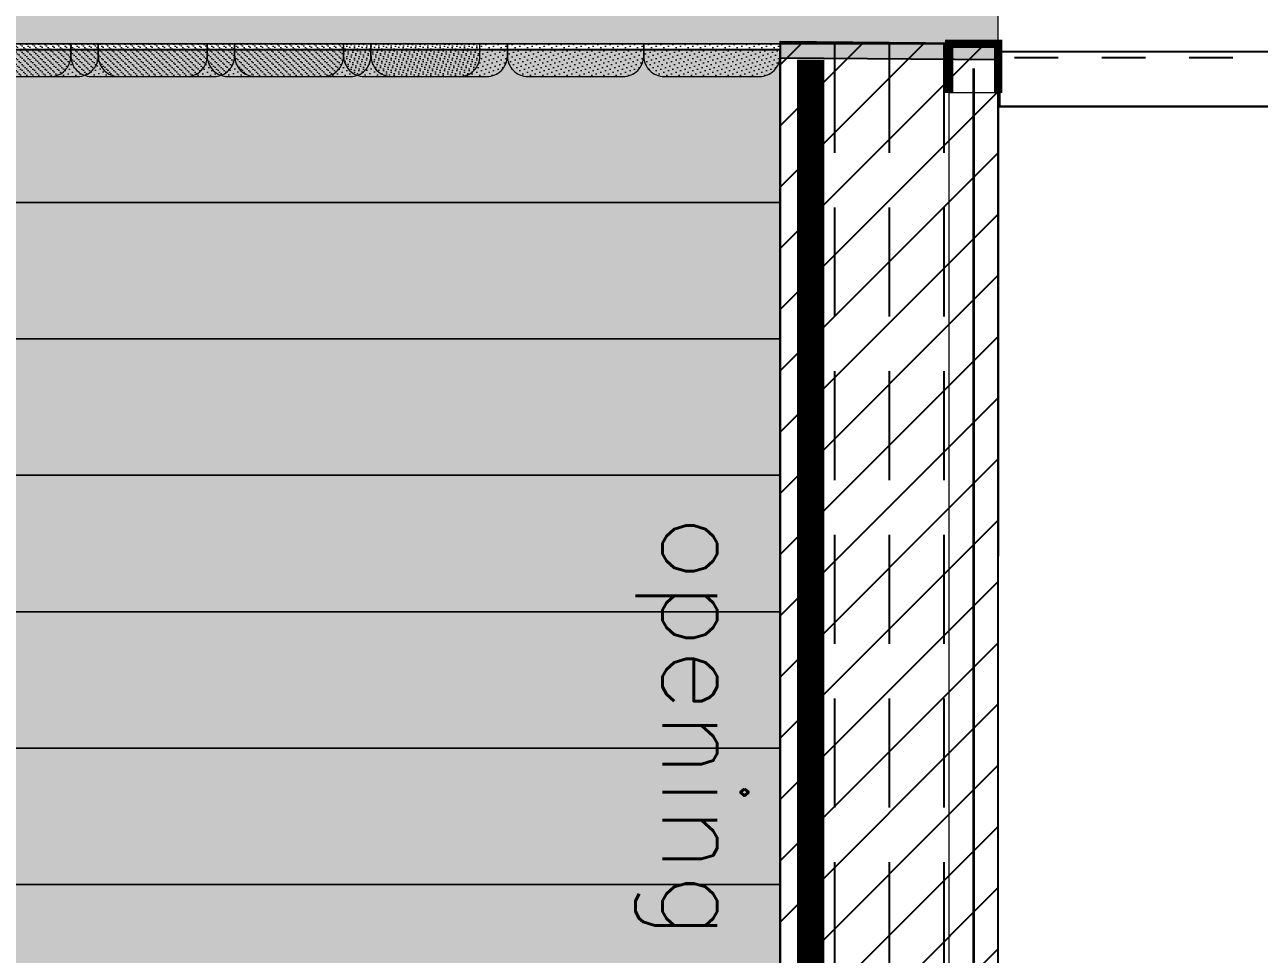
# Model space of a CAD drawing. Header units: millimetres. Extents: x 6676 to 14342, y 3639 to 5293.
# Drawn here: x 7437.71 to 7482.98, y 4867.6 to 4901.68 of the extents above; entities that cross this region are included whole.
import ezdxf

# ---------------------------------------------------------------- set-up
doc = ezdxf.new("R2010")
doc.units = ezdxf.units.MM
for name, pattern in [('C2_105$0$HD', [0.3, 0.2, -0.1]), ('DASHED', [19.05, 12.7, -6.35]), ('HIDDEN', [0.16, 0.08, -0.08]), ('LÍNEAS_OCULTAS', [9.525, 6.35, -3.175])]:
    doc.linetypes.add(name, pattern=pattern)
doc.layers.get('DEFPOINTS').update_dxf_attribs({"color": 254})
doc.layers.add('1 - bed panels', color=170, linetype='Continuous', lineweight=9)
doc.layers.add('1 - plaster', color=1, linetype='Continuous', lineweight=9)
for name, color, linetype in [('A-Ceiling Color Navy', 156, 'DASHED'), ('A-dim-work', 8, 'Continuous'), ('A-FURN', 8, 'Continuous'), ('A-VIEW-20', 1, 'Continuous'), ('INST - Hidden Light', 30, 'LÍNEAS_OCULTAS')]:
    doc.layers.add(name, color=color, linetype=linetype)
doc.styles.add('ENGLISH', font='romans.shx', dxfattribs={"height": 2})
doc.styles.add('hebtovna', font='hebtovna', dxfattribs={"width": 0.7})
doc.dimstyles.new('Copy of gl-D10', dxfattribs={"dimtxt": 2, "dimasz": 1, "dimexe": 1, "dimexo": 1, "dimgap": 1, "dimtad": 0, "dimdec": 1, "dimzin": 0, "dimdsep": 46, "dimtxsty": 'hebtovna', "dimblk": 'OBLIQUE', "dimblk1": 'OBLIQUE', "dimblk2": 'OBLIQUE', "dimcen": 0, "dimdle": 0.5, "dimclrd": 256, "dimclre": 256, "dimclrt": 256, "dimadec": 0, "dimazin": 0, "dimtfac": 0.05, "dimtdec": 1, "dimtix": 1, "dimtmove": 2, "dimatfit": 0, "dimfxl": 1, "dimfxlon": 1, "dimtvp": 0.75, "dimtolj": 1, "dimtzin": 0, "dimarcsym": 0})
pattern_1 = [(315, (6809.11257, 6932.57385), (0.168379802, 0.056126601), [0, -0.15875])]
pattern_2 = [(135, (673.2971, -2021.59586), (-0.168379802, -0.056126601), [0, -0.15875])]

# ---------------------------------------------------------------- blocks, each defined once
blk = doc.blocks.new('_Oblique')
at = {"color": 0, "linetype": 'ByBlock', "lineweight": -2}
blk.add_line((-0.5, -0.5), (0.5, 0.5), dxfattribs=at)
blk = doc.blocks.new('*D175')
at = {"layer": 'A-dim-work', "color": 6, "lineweight": -2, "ltscale": 20, "transparency": 16777216}
for p, q in [((7486.916, 4910.478), (7486.916, 4900.478)), ((7485.916, 4909.978), (7487.916, 4909.978)), ((7485.916, 4900.978), (7487.916, 4900.978))]:
    blk.add_line(p, q, dxfattribs=at)
at = {"layer": 'DEFPOINTS', "color": 0, "ltscale": 20, "transparency": 16777216}
for p in [(7473.405, 4909.978), (7473.405, 4900.978), (7486.916, 4900.978)]:
    blk.add_point(p, dxfattribs=at)
at = {"layer": 'A-dim-work', "color": 6, "lineweight": -2, "ltscale": 20, "transparency": 16777216}
for p, rotation in [((7486.916, 4909.978), 90), ((7486.916, 4900.978), 270)]:
    blk.add_blockref('_Oblique', p, dxfattribs=dict(at, rotation=rotation))
at = {"layer": 'A-dim-work', "color": 6, "lineweight": 40, "ltscale": 20, "transparency": 16777216, "insert": (7484.666, 4905.478), "char_height": 3, "attachment_point": 5, "rotation": 90, "style": 'hebtovna'}
blk.add_mtext('\\A1;9.0', dxfattribs=at)
blk = doc.blocks.new('*D176')
at = {"layer": 'A-dim-work', "color": 6, "lineweight": -2, "ltscale": 20, "transparency": 16777216}
for p, q in [((7473.405, 4911.827), (7473.405, 4913.827)), ((7480.405, 4911.827), (7480.405, 4913.827)), ((7480.905, 4912.827), (7472.905, 4912.827))]:
    blk.add_line(p, q, dxfattribs=at)
at = {"layer": 'DEFPOINTS', "color": 0, "ltscale": 20, "transparency": 16777216}
for p in [(7473.405, 4912.827), (7473.405, 4889.019), (7480.405, 4889.019)]:
    blk.add_point(p, dxfattribs=at)
at = {"layer": 'A-dim-work', "color": 6, "lineweight": -2, "ltscale": 20, "transparency": 16777216, "rotation": 180}
blk.add_blockref('_Oblique', (7473.405, 4912.827), dxfattribs=at)
at = {"layer": 'A-dim-work', "color": 6, "lineweight": -2, "ltscale": 20, "transparency": 16777216}
blk.add_blockref('_Oblique', (7480.405, 4912.827), dxfattribs=at)
at = {"layer": 'A-dim-work', "color": 6, "lineweight": 40, "ltscale": 20, "transparency": 16777216, "insert": (7476.905, 4915.077), "char_height": 3, "attachment_point": 5, "style": 'hebtovna'}
blk.add_mtext('\\A1;7.0', dxfattribs=at)
blk = doc.blocks.new('*D248')
at = {"layer": 'A-dim-work', "color": 6, "lineweight": -2, "transparency": 16777216}
for p, q in [((125.511, 220.5), (125.511, 8.5)), ((124.511, 220), (126.511, 220)), ((124.511, 9), (126.511, 9))]:
    blk.add_line(p, q, dxfattribs=at)
at = {"layer": 'DEFPOINTS', "color": 0, "transparency": 16777216}
for p in [(112, 220), (112, 9), (125.511, 9)]:
    blk.add_point(p, dxfattribs=at)
at = {"layer": 'A-dim-work', "color": 6, "lineweight": -2, "transparency": 16777216}
for p, rotation in [((125.511, 220), 90), ((125.511, 9), 270)]:
    blk.add_blockref('_Oblique', p, dxfattribs=dict(at, rotation=rotation))
at = {"layer": 'A-dim-work', "color": 6, "transparency": 16777216, "insert": (123.261, 114.5), "char_height": 3, "attachment_point": 5, "rotation": 90, "style": 'hebtovna'}
blk.add_mtext('\\A1;211.0', dxfattribs=at)
blk = doc.blocks.new('ddd')
at = {"layer": '1 - plaster', "const_width": 0.3}
blk.add_lwpolyline([(0, -1.8), (0, 0), (-1.8, 0), (-1.8, -1.8)], dxfattribs=at)
at = {"layer": '1 - plaster'}
for points in [[(0, 0), (0, -1.8), (-1.8, -1.8), (-1.8, 0)], [(-1.8, -70), (-1.8, 0), (0, 0), (0, -70)]]:
    blk.add_lwpolyline(points, close=True, dxfattribs=at)
at = {"layer": 'A-Ceiling Color Navy', "ltscale": 0.01, "const_width": 0.1}
blk.add_lwpolyline([(-0.9, -69.1), (-0.9, -0.9)], dxfattribs=at)
blk = doc.blocks.new('ceiling')
at = {"layer": '1 - bed panels', "true_color": 0x334acc}
h = blk.add_hatch(dxfattribs=at)
h.set_pattern_fill('DOTS', color=162, scale=0.5, angle=315)
h.set_pattern_definition([(315, (-6381.57635, -5838.8958), (0.84189901, 0.280633004), [0, -0.79375])])
h.paths.add_polyline_path([(0, -210.79), (102.206, -210.79), (102.206, -0.225), (0, -0.225)])
at = {"layer": '1 - bed panels'}
for points in [[(0, -5.82), (102.206, -5.82), (102.206, 0), (0, 0)], [(0, -10.82), (102.206, -10.82), (102.206, -5.82), (0, -5.82)], [(0, -15.82), (102.206, -15.82), (102.206, -10.82), (0, -10.82)], [(0, -20.82), (102.206, -20.82), (102.206, -15.82), (0, -15.82)], [(0, -25.82), (102.206, -25.82), (102.206, -20.82), (0, -20.82)], [(0, -30.82), (102.206, -30.82), (102.206, -25.82), (0, -25.82)], [(0, -35.82), (102.206, -35.82), (102.206, -30.82), (0, -30.82)]]:
    blk.add_lwpolyline(points, close=True, dxfattribs=at)
blk = doc.blocks.new('st2')
at = {"layer": 'A-dim-work'}
blk.add_lwpolyline([(0.054, 68.001), (30.055, 68.001), (30.003, 70), (0.054, 70), (0.054, 68.001)], dxfattribs=at)
for points in [[(30.003, 68.001), (0, 68.001), (-0.024, 1.999), (29.979, 1.999)], [(20.909, 1.999), (0, 1.999), (0, 68.001), (20.909, 68.001)]]:
    blk.add_lwpolyline(points, close=True, dxfattribs=at)
blk = doc.blocks.new('bed')
at = {"layer": '1 - bed panels', "true_color": 0x334acc}
h = blk.add_hatch(dxfattribs=at)
h.set_pattern_fill('DOTS', color=162, scale=0.1, angle=135, style=0)
h.set_pattern_definition(pattern_2)
edge = h.paths.add_edge_path()
edge.add_line((74.754, 218.8), (78.254, 218.8))
edge.add_arc((78.254, 219.55), 0.75, 270, 360)
edge.add_line((79.004, 219.55), (79.004, 220))
edge.add_line((79.004, 220), (74.004, 220))
edge.add_line((74.004, 220), (74.004, 219.55))
edge.add_arc((74.754, 219.55), 0.75, 180, 270)
h = blk.add_hatch(dxfattribs=at)
h.set_pattern_fill('DOTS', color=162, scale=0.1, angle=135, style=0)
h.set_pattern_definition(pattern_2)
edge = h.paths.add_edge_path()
edge.add_line((79.754, 218.8), (83.254, 218.8))
edge.add_arc((83.254, 219.55), 0.75, 270, 360)
edge.add_line((84.004, 219.55), (84.004, 220))
edge.add_line((84.004, 220), (79.004, 220))
edge.add_line((79.004, 220), (79.004, 219.55))
edge.add_arc((79.754, 219.55), 0.75, 180, 270)
h = blk.add_hatch(dxfattribs=at)
h.set_pattern_fill('DOTS', color=162, scale=0.1, angle=135, style=0)
h.set_pattern_definition(pattern_2)
edge = h.paths.add_edge_path()
edge.add_line((84.754, 218.8), (88.254, 218.8))
edge.add_arc((88.254, 219.55), 0.75, 270, 360)
edge.add_line((89.004, 219.55), (89.004, 220))
edge.add_line((89.004, 220), (84.004, 220))
edge.add_line((84.004, 220), (84.004, 219.55))
edge.add_arc((84.754, 219.55), 0.75, 180, 270)
h = blk.add_hatch(dxfattribs=at)
h.set_pattern_fill('DOTS', color=162, scale=0.1, angle=135, style=0)
h.set_pattern_definition(pattern_2)
edge = h.paths.add_edge_path()
edge.add_line((89.754, 218.8), (93.254, 218.8))
edge.add_arc((93.254, 219.55), 0.75, 270, 360)
edge.add_line((94.004, 219.55), (94.004, 220))
edge.add_line((94.004, 220), (89.004, 220))
edge.add_line((89.004, 220), (89.004, 219.55))
edge.add_arc((89.754, 219.55), 0.75, 180, 270)
h = blk.add_hatch(dxfattribs=at)
h.set_pattern_fill('DOTS', color=162, scale=0.1, angle=135, style=0)
h.set_pattern_definition([(135, (678.2971, -2021.59586), (-0.168379802, -0.056126601), [0, -0.15875])])
edge = h.paths.add_edge_path()
edge.add_line((94.754, 218.8), (98.254, 218.8))
edge.add_arc((98.254, 219.55), 0.75, 270, 360)
edge.add_line((99.004, 219.55), (99.004, 220))
edge.add_line((99.004, 220), (94.004, 220))
edge.add_line((94.004, 220), (94.004, 219.55))
edge.add_arc((94.754, 219.55), 0.75, 180, 270)
h = blk.add_hatch(dxfattribs=at)
h.set_pattern_fill('DOTS', color=162, scale=0.1, angle=135, style=0)
h.set_pattern_definition([(135, (683.2971, -2021.59586), (-0.168379802, -0.056126601), [0, -0.15875])])
edge = h.paths.add_edge_path()
edge.add_line((99.754, 218.8), (103.254, 218.8))
edge.add_arc((103.254, 219.55), 0.75, 270, 360)
edge.add_line((104.004, 219.55), (104.004, 220))
edge.add_line((104.004, 220), (99.004, 220))
edge.add_line((99.004, 220), (99.004, 219.55))
edge.add_arc((99.754, 219.55), 0.75, 180, 270)
at = {"layer": '1 - plaster', "true_color": 0xe0a352}
blk.add_hatch(color=33, dxfattribs=at).paths.add_polyline_path([(0, 221.8), (0, 220), (112, 220), (112, 221.8)])
at = {"layer": 'A-dim-work'}
h = blk.add_hatch(color=256, dxfattribs=at)
h.dxf.hatch_style = 1
h.paths.add_polyline_path([(104.004, 219.485), (112, 219.419), (112, 220), (104.004, 220.065)])
h = blk.add_hatch(dxfattribs=at)
h.set_pattern_fill('ANSI31', color=256, scale=0.5)
h.set_pattern_definition([(45, (-6926.9524, -4680.978), (-1.12253202, 1.12253202), [])])
h.paths.add_polyline_path([(104.004, 9), (112, 9), (112, 220), (104.004, 220)])
at = {"layer": '1 - bed panels'}
for points in [[(74.754, 218.8), (78.254, 218.8, 0.414214), (79.004, 219.55), (79.004, 220), (74.004, 220), (74.004, 219.55, 0.414214)], [(79.754, 218.8), (83.254, 218.8, 0.414214), (84.004, 219.55), (84.004, 220), (79.004, 220), (79.004, 219.55, 0.414214)], [(84.754, 218.8), (88.254, 218.8, 0.414214), (89.004, 219.55), (89.004, 220), (84.004, 220), (84.004, 219.55, 0.414214)], [(89.754, 218.8), (93.254, 218.8, 0.414214), (94.004, 219.55), (94.004, 220), (89.004, 220), (89.004, 219.55, 0.414214)], [(94.754, 218.8), (98.254, 218.8, 0.414214), (99.004, 219.55), (99.004, 220), (94.004, 220), (94.004, 219.55, 0.414214)], [(99.754, 218.8), (103.254, 218.8, 0.414214), (104.004, 219.55), (104.004, 220), (99.004, 220), (99.004, 219.55, 0.414214)]]:
    blk.add_lwpolyline(points, format="xyb", close=True, dxfattribs=at)
at = {"layer": '1 - plaster'}
blk.add_lwpolyline([(112, 220), (112, 221.8), (0, 221.8), (0, 220), (112, 220)], dxfattribs=at)
at = {"layer": 'A-dim-work'}
for points in [[(104.004, 219.485), (112, 219.419), (112, 220), (104.004, 220.065)], [(104.004, 9), (112, 9), (112, 220), (104.004, 220)]]:
    blk.add_lwpolyline(points, close=True, dxfattribs=at)
at = {"layer": 'A-VIEW-20', "linetype": 'C2_105$0$HD', "ltscale": 20}
for points in [[(106.003, 220), (106.003, 9)], [(108.003, 220), (108.003, 9)], [(110.003, 220), (110.003, 9)]]:
    blk.add_lwpolyline(points, dxfattribs=at)
at = {"layer": 'A-dim-work'}
dim = blk.add_linear_dim(base=(125.511, 9), p1=(112, 220), p2=(112, 9), angle=90, dimstyle='Copy of gl-D10', override={"dimtxt": 3, "dimclrd": 6, "dimclre": 6, "dimclrt": 6}, dxfattribs=at)
dim.commit()
dim.dimension.update_dxf_attribs({"geometry": '*D248', "text_midpoint": (123.261, 114.5)})

msp = doc.modelspace()

# ---------------------------------------------------------------- hatches: boundary and pattern name
at = {"layer": '1 - bed panels', "true_color": 0x334acc}
h = msp.add_hatch(dxfattribs=at)
h.set_pattern_fill('DOTS', color=162, scale=0.1, angle=315, style=0)
h.set_pattern_definition(pattern_1)
edge = h.paths.add_edge_path()
edge.add_line((7435.155, 4899.778), (7438.655, 4899.778))
edge.add_arc((7438.655, 4900.528), 0.75, 270, 360)
edge.add_line((7439.405, 4900.528), (7439.405, 4900.978))
edge.add_line((7439.405, 4900.978), (7434.405, 4900.978))
edge.add_line((7434.405, 4900.978), (7434.405, 4900.528))
edge.add_arc((7435.155, 4900.528), 0.75, 180, 270)
h = msp.add_hatch(dxfattribs=at)
h.set_pattern_fill('DOTS', color=162, scale=0.1, angle=315, style=0)
h.set_pattern_definition(pattern_1)
edge = h.paths.add_edge_path()
edge.add_line((7440.155, 4899.778), (7443.655, 4899.778))
edge.add_arc((7443.655, 4900.528), 0.75, 270, 360)
edge.add_line((7444.405, 4900.528), (7444.405, 4900.978))
edge.add_line((7444.405, 4900.978), (7439.405, 4900.978))
edge.add_line((7439.405, 4900.978), (7439.405, 4900.528))
edge.add_arc((7440.155, 4900.528), 0.75, 180, 270)
h = msp.add_hatch(dxfattribs=at)
h.set_pattern_fill('DOTS', color=162, scale=0.1, angle=315, style=0)
h.set_pattern_definition(pattern_1)
edge = h.paths.add_edge_path()
edge.add_line((7445.155, 4899.778), (7448.655, 4899.778))
edge.add_arc((7448.655, 4900.528), 0.75, 270, 360)
edge.add_line((7449.405, 4900.528), (7449.405, 4900.978))
edge.add_line((7449.405, 4900.978), (7444.405, 4900.978))
edge.add_line((7444.405, 4900.978), (7444.405, 4900.528))
edge.add_arc((7445.155, 4900.528), 0.75, 180, 270)
h = msp.add_hatch(dxfattribs=at)
h.set_pattern_fill('DOTS', color=162, scale=0.1, angle=315, style=0)
h.set_pattern_definition([(315, (6814.11257, 6932.57385), (0.168379802, 0.056126601), [0, -0.15875])])
edge = h.paths.add_edge_path()
edge.add_line((7450.155, 4899.778), (7453.655, 4899.778))
edge.add_arc((7453.655, 4900.528), 0.75, 270, 360)
edge.add_line((7454.405, 4900.528), (7454.405, 4900.978))
edge.add_line((7454.405, 4900.978), (7449.405, 4900.978))
edge.add_line((7449.405, 4900.978), (7449.405, 4900.528))
edge.add_arc((7450.155, 4900.528), 0.75, 180, 270)

# ---------------------------------------------------------------- linework, layer by layer
at = {"layer": '1 - bed panels'}
for points in [[(7435.155, 4899.778), (7438.655, 4899.778, 0.414214), (7439.405, 4900.528), (7439.405, 4900.978), (7434.405, 4900.978), (7434.405, 4900.528, 0.414214)], [(7440.155, 4899.778), (7443.655, 4899.778, 0.414214), (7444.405, 4900.528), (7444.405, 4900.978), (7439.405, 4900.978), (7439.405, 4900.528, 0.414214)], [(7445.155, 4899.778), (7448.655, 4899.778, 0.414214), (7449.405, 4900.528), (7449.405, 4900.978), (7444.405, 4900.978), (7444.405, 4900.528, 0.414214)], [(7450.155, 4899.778), (7453.655, 4899.778, 0.414214), (7454.405, 4900.528), (7454.405, 4900.978), (7449.405, 4900.978), (7449.405, 4900.528, 0.414214)]]:
    msp.add_lwpolyline(points, format="xyb", close=True, dxfattribs=at)
at = {"layer": 'A-dim-work'}
msp.add_lwpolyline([(7363.205, 4690.188), (7465.41, 4690.188), (7465.41, 4900.753), (7363.205, 4900.753)], close=True, dxfattribs=at)
at = {"layer": 'A-FURN', "linetype": 'HIDDEN', "ltscale": 20}
msp.add_lwpolyline([(7474.005, 4900.478), (7541.205, 4900.478)], dxfattribs=at)
at = {"layer": 'INST - Hidden Light', "const_width": 1}
msp.add_lwpolyline([(7466.532, 4900.397), (7466.532, 4691.178)], dxfattribs=at)

# ---------------------------------------------------------------- block references
at = {"layer": 'A-dim-work'}
for name, p in [('bed', (7361.405, 4680.978)), ('ddd', (7473.405, 4900.978)), ('ceiling', (7363.205, 4900.978)), ('st2', (7473.402, 4830.678))]:
    msp.add_blockref(name, p, dxfattribs=at)

# ---------------------------------------------------------------- texts
at = {"layer": 'A-dim-work', "color": 6, "lineweight": 40, "ltscale": 20, "insert": (7460.102, 4883.697), "char_height": 3, "attachment_point": 7, "rotation": 270, "style": 'ENGLISH'}
msp.add_mtext_dynamic_manual_height_columns('opening', width=6.72187, gutter_width=1, heights=[5.044], dxfattribs=at)

# ---------------------------------------------------------------- dimensions: what is measured, and where the dimension line sits
at = {"layer": 'A-dim-work', "color": 6, "lineweight": 40, "ltscale": 20}
dim = msp.add_linear_dim(base=(7473.405, 4912.827), p1=(7480.405, 4889.019), p2=(7473.405, 4889.019), dimstyle='Copy of gl-D10', override={"dimtxt": 3, "dimclrd": 6, "dimclre": 6, "dimclrt": 6}, dxfattribs=at)
dim.commit()
dim.dimension.update_dxf_attribs({"geometry": '*D176', "text_midpoint": (7476.905, 4915.077)})
dim = msp.add_linear_dim(base=(7486.916, 4900.978), p1=(7473.405, 4909.978), p2=(7473.405, 4900.978), angle=90, dimstyle='Copy of gl-D10', override={"dimtxt": 3, "dimclrd": 6, "dimclre": 6, "dimclrt": 6}, dxfattribs=at)
dim.commit()
dim.dimension.update_dxf_attribs({"geometry": '*D175', "text_midpoint": (7484.666, 4905.478)})

doc.saveas('drawing.dxf')
